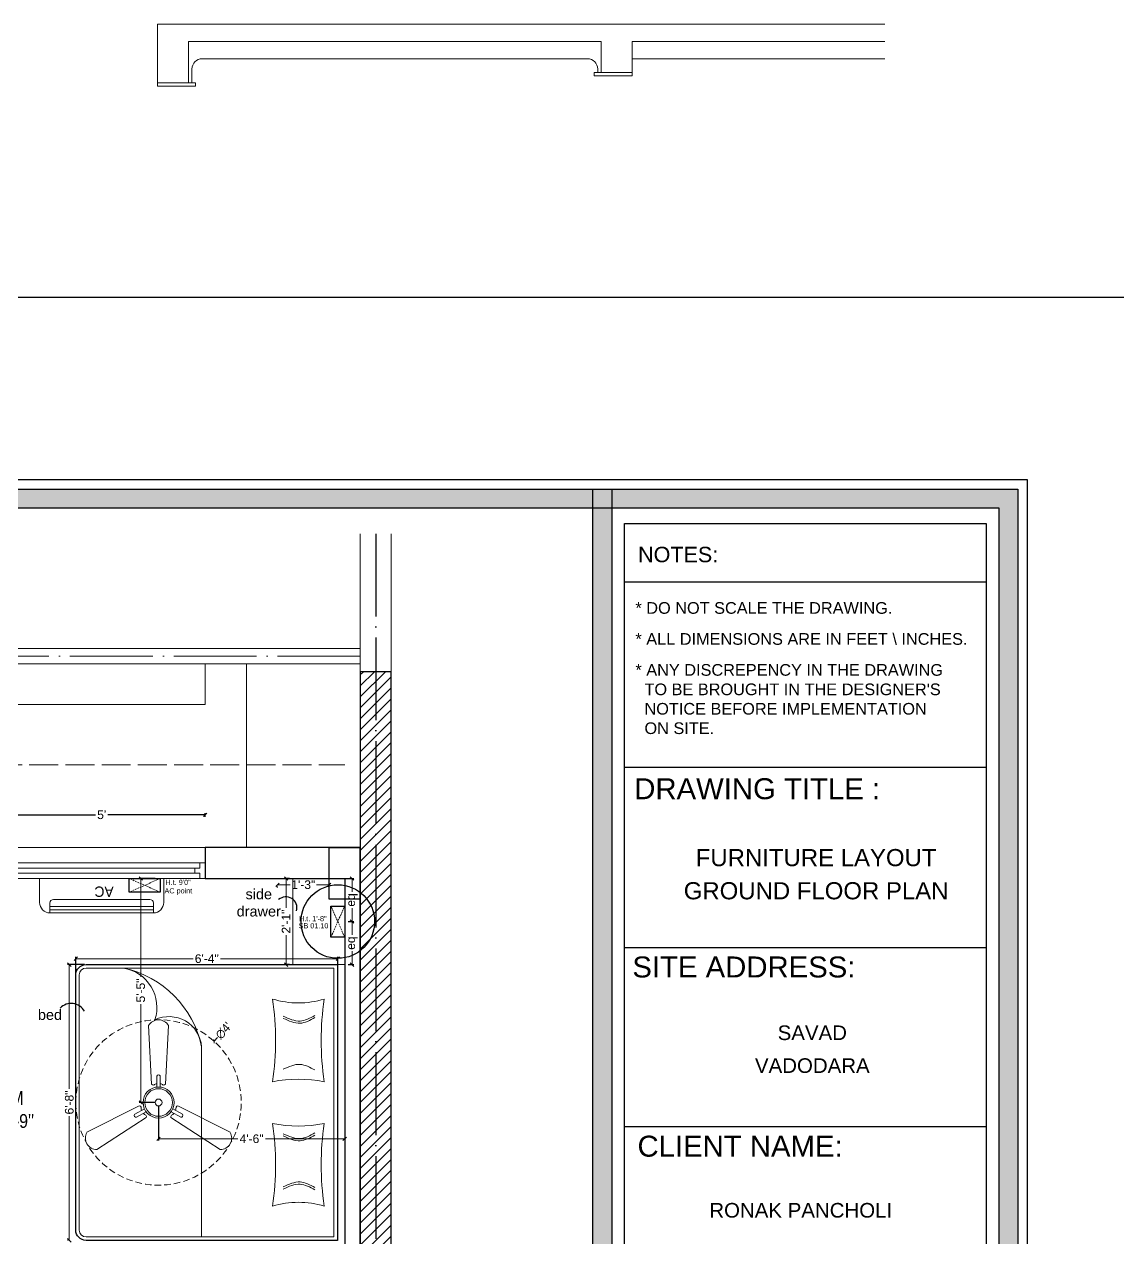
# Model space of a CAD drawing. Header units: millimetres. Extents: x 56222 to 3066687, y -650199 to -121287.
# Drawn here: x 147807.4 to 148124.7, y -177207.8 to -176855.7 of the extents above; entities that cross this region are included whole.
import ezdxf
from ezdxf.enums import TextEntityAlignment as Align

# ---------------------------------------------------------------- set-up
doc = ezdxf.new("R2010")
doc.units = ezdxf.units.MM
doc.header["$MEASUREMENT"] = 0
doc.header["$PDMODE"] = 35
for name, pattern in [('ACAD_ISO02W100', [15, 12, -3]), ('ACAD_ISO04W100', [30, 24, -3, 0, -3]), ('DASHED', [0.75, 0.5, -0.25]), ('DASHED2', [0.375, 0.25, -0.125])]:
    doc.linetypes.add(name, pattern=pattern)
doc.layers.get('Defpoints').update_dxf_attribs({"color": 220})
for name, color, linetype, lineweight in [('COLUMN', 1, 'Continuous', 30), ('dim05', 1, 'Continuous', 13), ('el', 7, 'Continuous', 20), ('ELEC-wires', 1, 'DASHED2', 13), ('Electrical', 84, 'Continuous', 30), ('FIRST FLOOR ( TEXT )', 7, 'Continuous', 9), ('FURNITURE', 32, 'Continuous', 9), ('GROUND FLOOR', 7, 'Continuous', 9), ('GROUND FLOOR  ( HATCH )', 251, 'Continuous', 9), ('GROUND FLOOR  ( PLINE )', 251, 'Continuous', 30), ('Labelling', 1, 'Continuous', 25), ('NAME PLATE', 7, 'Continuous', 25), ('SECOND FLOOR ( DW_RAIL )', 7, 'Continuous', 9), ('Text', 7, 'Continuous', 15), ('wall', 7, 'Continuous', 30), ('X_PLOT', 1, 'Continuous', 9), ('XX~SLAB ( BEAM )~ ( DIM )', 7, 'Continuous', 9)]:
    doc.layers.add(name, color=color, linetype=linetype, lineweight=lineweight)
doc.styles.add('Arial', font='arial.ttf')
doc.styles.add('century g', font='GOTHIC.TTF')
doc.styles.add('KATHA', font='swissc.ttf')
doc.styles.get("Standard").update_dxf_attribs({"font": 'arial.ttf', "height": 6})
doc.styles.add('style4', font='ARIALN.TTF')
doc.styles.add('TEXT', font='eurr____.ttf')
doc.dimstyles.new('Archana', dxfattribs={"dimtxt": 2, "dimasz": 0.75, "dimexe": 0.5, "dimexo": 0.5, "dimgap": 0, "dimtad": 0, "dimzin": 0, "dimdsep": 46, "dimlunit": 4, "dimtxsty": 'century g', "dimblk": 'OBLIQUE', "dimcen": 0, "dimdle": 1, "dimclrd": 256, "dimclre": 256, "dimclrt": 256, "dimadec": 0, "dimazin": 0, "dimtfac": 1, "dimtofl": 0, "dimtmove": 1, "dimatfit": 3, "dimfxl": 1, "dimfxlon": 1, "dimtolj": 1, "dimtzin": 0, "dimlwd": -1, "dimlwe": -1, "dimarcsym": 0})
doc.dimstyles.new('ISO-25', dxfattribs={"dimtxt": 2.5, "dimasz": 1, "dimexe": 0.5, "dimexo": 1, "dimtad": 0, "dimdec": 1, "dimlunit": 4, "dimtxsty": 'Standard', "dimblk": 'OBLIQUE', "dimcen": 2.5, "dimclrd": 1, "dimclre": 1, "dimclrt": 5, "dimadec": 0, "dimazin": 0, "dimtfac": 1, "dimtdec": 1, "dimtmove": 0, "dimatfit": 3, "dimfxl": 1, "dimlwd": -1, "dimarcsym": 0})

# ---------------------------------------------------------------- blocks, each defined once
blk = doc.blocks.new('LAYOUT FILE')
at = {"layer": 'NAME PLATE', "true_color": 0xd39e00}
h = blk.add_hatch(color=42, dxfattribs=at)
h.paths.add_polyline_path([(3346889.83, -513806.18), (3346889.83, -514260.7), (3347535.56, -514260.7), (3347535.56, -513806.18)])
h.paths.add_polyline_path([(3346894.36, -513810.71), (3347531.03, -513810.71), (3347531.03, -514256.17), (3346894.36, -514256.17)], flags=16)
blk.add_hatch(color=42, dxfattribs=at).paths.add_polyline_path([(3347433.6, -514256.17), (3347438.13, -514256.17), (3347438.13, -513806.18), (3347433.6, -513806.18)])
at = {"layer": 'NAME PLATE', "color": 42, "true_color": 0xd39e00}
for p, q in [((3347527.96, -513828.55), (3347441.2, -513828.55)), ((3347527.96, -513872.99), (3347441.2, -513872.99)), ((3347527.96, -513916.26), (3347441.2, -513916.26)), ((3347527.96, -513959.27), (3347441.2, -513959.27))]:
    blk.add_line(p, q, dxfattribs=at)
for points in [[(3346887.56, -513803.91), (3347537.83, -513803.91), (3347537.83, -514262.96), (3346887.56, -514262.96)], [(3346889.83, -513806.18), (3347535.56, -513806.18), (3347535.56, -514260.7), (3346889.83, -514260.7)], [(3347433.6, -514256.17), (3347433.6, -513806.18), (3347438.13, -513806.18), (3347438.13, -514256.17)], [(3346894.36, -513810.71), (3347531.03, -513810.71), (3347531.03, -514256.17), (3346894.36, -514256.17)], [(3347441.2, -514252.44), (3347441.2, -513814.44), (3347527.96, -513814.44), (3347527.96, -514252.44)]]:
    blk.add_lwpolyline(points, close=True, dxfattribs=at)
at = {"layer": 'NAME PLATE', "style": 'Arial'}
for s, height, p in [('NOTES:', 3.699, (3347454.07, -513823.73)), ('DRAWING TITLE : ', 5.0338, (3347474.01, -513880.61)), ('SITE ADDRESS:', 5.0338, (3347469.85, -513923.39)), ('CLIENT NAME:', 5.0338, (3347468.93, -513966.4))]:
    blk.add_text(s, height=height, dxfattribs=at).set_placement(p, align=Align.CENTER)
at = {"layer": 'NAME PLATE', "char_height": 2.7974, "width": 108.0765, "attachment_point": 1, "style": 'Arial'}
for s, insert in [('* DO NOT SCALE THE DRAWING.', (3347443.82, -513833.31, 0)), ('* ALL DIMENSIONS ARE IN FEET \\\\ INCHES.', (3347443.82, -513840.75, 0)), ("* ANY DISCREPENCY IN THE DRAWING \\P  TO BE BROUGHT IN THE DESIGNER'S\\P  NOTICE BEFORE IMPLEMENTATION \\P  ON SITE.", (3347443.82, -513848.18, 0))]:
    blk.add_mtext(s, dxfattribs=dict(at, insert=insert))
blk = doc.blocks.new('_Oblique')
at = {"layer": 'wall', "color": 0, "lineweight": -2}
blk.add_line((-0.5, -0.5), (0.5, 0.5), dxfattribs=at)
blk = doc.blocks.new('*D483')
at = {"layer": 'Defpoints', "color": 0, "transparency": 16777216}
for p in [(147898.4, -177126.83), (147822.36, -177134.01), (147898.4, -177134.01)]:
    blk.add_point(p, dxfattribs=at)
at = {"layer": 'dim05', "color": 1, "linetype": 'Continuous', "lineweight": -2, "transparency": 16777216}
for p, q in [((147822.36, -177133.01), (147822.36, -177126.33)), ((147898.4, -177133.01), (147898.4, -177126.33))]:
    blk.add_line(p, q, dxfattribs=at)
at = {"layer": 'dim05', "color": 1, "linetype": 'Continuous', "transparency": 16777216}
for p, q in [((147822.36, -177126.83), (147856.42, -177126.83)), ((147898.4, -177126.83), (147864.33, -177126.83))]:
    blk.add_line(p, q, dxfattribs=at)
at = {"layer": 'dim05', "color": 1, "transparency": 16777216, "rotation": 180}
blk.add_blockref('_Oblique', (147822.36, -177126.83), dxfattribs=at)
at = {"layer": 'dim05', "color": 1, "transparency": 16777216}
blk.add_blockref('_Oblique', (147898.4, -177126.83), dxfattribs=at)
at = {"layer": 'dim05', "color": 5, "lineweight": 25, "transparency": 16777216, "insert": (147860.38, -177126.83), "char_height": 2.5, "attachment_point": 5, "style": 'Arial'}
blk.add_mtext('6\'-4"', dxfattribs=at)
blk = doc.blocks.new('*D484')
at = {"layer": 'Defpoints', "color": 0, "transparency": 16777216}
for p in [(147825.89, -177128.55), (147820.5, -177208.54), (147821.18, -177208.54)]:
    blk.add_point(p, dxfattribs=at)
at = {"layer": 'dim05', "color": 1, "linetype": 'Continuous', "lineweight": -2, "transparency": 16777216}
for p, q in [((147824.89, -177128.55), (147820, -177128.55)), ((147820.18, -177208.54), (147820, -177208.54))]:
    blk.add_line(p, q, dxfattribs=at)
at = {"layer": 'dim05', "color": 1, "linetype": 'Continuous', "transparency": 16777216}
for p, q in [((147820.5, -177128.55), (147820.5, -177164.59)), ((147820.5, -177208.54), (147820.5, -177172.5))]:
    blk.add_line(p, q, dxfattribs=at)
at = {"layer": 'dim05', "color": 1, "transparency": 16777216}
for p, rotation in [((147820.5, -177128.55), 90), ((147820.5, -177208.54), 270)]:
    blk.add_blockref('_Oblique', p, dxfattribs=dict(at, rotation=rotation))
at = {"layer": 'dim05', "color": 5, "lineweight": 25, "transparency": 16777216, "insert": (147820.5, -177168.55), "char_height": 2.5, "attachment_point": 5, "rotation": 90, "style": 'Arial'}
blk.add_mtext('6\'-8"', dxfattribs=at)
blk = doc.blocks.new('*D485')
at = {"layer": 'Defpoints', "color": 0, "transparency": 16777216}
for p in [(147885.39, -177103.54), (147883.39, -177128.55), (147885.39, -177128.55)]:
    blk.add_point(p, dxfattribs=at)
at = {"layer": 'dim05', "color": 1, "linetype": 'Continuous', "lineweight": -2, "transparency": 16777216}
for p, q in [((147884.39, -177103.54), (147882.89, -177103.54)), ((147884.39, -177128.55), (147882.89, -177128.55))]:
    blk.add_line(p, q, dxfattribs=at)
at = {"layer": 'dim05', "color": 1, "linetype": 'Continuous', "transparency": 16777216}
for p, q in [((147883.39, -177103.54), (147883.39, -177112.08)), ((147883.39, -177128.55), (147883.39, -177120.02))]:
    blk.add_line(p, q, dxfattribs=at)
at = {"layer": 'dim05', "color": 1, "transparency": 16777216}
for p, rotation in [((147883.39, -177103.54), 90), ((147883.39, -177128.55), 270)]:
    blk.add_blockref('_Oblique', p, dxfattribs=dict(at, rotation=rotation))
at = {"layer": 'dim05', "color": 5, "lineweight": 25, "transparency": 16777216, "insert": (147883.39, -177116.05), "char_height": 2.5, "attachment_point": 5, "rotation": 90, "style": 'Arial'}
blk.add_mtext('2\'-1"', dxfattribs=at)
blk = doc.blocks.new('*D486')
at = {"layer": 'Defpoints', "color": 0, "transparency": 16777216}
for p in [(147880.89, -177105.12), (147895.89, -177105.12), (147895.89, -177105.36)]:
    blk.add_point(p, dxfattribs=at)
at = {"layer": 'dim05', "color": 1, "linetype": 'Continuous', "transparency": 16777216}
for p, q in [((147880.89, -177105.36), (147884.56, -177105.36)), ((147895.89, -177105.36), (147892.22, -177105.36))]:
    blk.add_line(p, q, dxfattribs=at)
at = {"layer": 'dim05', "color": 1, "linetype": 'Continuous', "lineweight": -2, "transparency": 16777216}
for p, q in [((147880.89, -177106.12), (147880.89, -177105.86)), ((147895.89, -177106.12), (147895.89, -177105.86))]:
    blk.add_line(p, q, dxfattribs=at)
at = {"layer": 'dim05', "color": 1, "transparency": 16777216, "rotation": 180}
blk.add_blockref('_Oblique', (147880.89, -177105.36), dxfattribs=at)
at = {"layer": 'dim05', "color": 1, "transparency": 16777216}
blk.add_blockref('_Oblique', (147895.89, -177105.36), dxfattribs=at)
at = {"layer": 'dim05', "color": 5, "lineweight": 25, "transparency": 16777216, "insert": (147888.39, -177105.36), "char_height": 2.5, "attachment_point": 5, "style": 'Arial'}
blk.add_mtext('1\'-3"', dxfattribs=at)
blk = doc.blocks.new('*D537')
at = {"layer": 'Defpoints', "color": 0, "transparency": 16777216}
for p in [(147859.89, -177085.07), (147799.89, -177086.69), (147859.89, -177086.69)]:
    blk.add_point(p, dxfattribs=at)
at = {"layer": 'dim05', "color": 5, "linetype": 'Continuous', "lineweight": -2, "transparency": 16777216}
for p, q in [((147799.89, -177085.69), (147799.89, -177084.57)), ((147859.89, -177085.69), (147859.89, -177084.57))]:
    blk.add_line(p, q, dxfattribs=at)
at = {"layer": 'dim05', "color": 5, "linetype": 'Continuous', "lineweight": 30, "transparency": 16777216}
for p, q in [((147799.89, -177085.07), (147828.12, -177085.07)), ((147859.89, -177085.07), (147831.67, -177085.07))]:
    blk.add_line(p, q, dxfattribs=at)
at = {"layer": 'dim05', "color": 5, "lineweight": 30, "transparency": 16777216, "rotation": 180}
blk.add_blockref('_Oblique', (147799.89, -177085.07), dxfattribs=at)
at = {"layer": 'dim05', "color": 5, "lineweight": 30, "transparency": 16777216}
blk.add_blockref('_Oblique', (147859.89, -177085.07), dxfattribs=at)
at = {"layer": 'dim05', "color": 5, "lineweight": 30, "transparency": 16777216, "insert": (147829.89, -177085.07), "char_height": 2.5, "attachment_point": 5, "style": 'Arial'}
blk.add_mtext("5'", dxfattribs=at)
blk = doc.blocks.new('6616')
at = {"color": 242, "linetype": 'DASHED', "true_color": 0xcd2027}
for p, q in [((386784.79, -36915.77), (386775.78, -36911.78)), ((386784.79, -36911.78), (386775.78, -36915.77))]:
    blk.add_line(p, q, dxfattribs=at)
at = {"layer": 'ELEC-wires', "color": 5, "linetype": 'ByBlock', "lineweight": 30, "ltscale": 4}
blk.add_lwpolyline([(386775.78, -36911.78), (386784.79, -36911.78), (386784.79, -36915.77), (386775.78, -36915.77)], close=True, dxfattribs=at)
blk = doc.blocks.new('*D806')
at = {"layer": 'Defpoints', "color": 0, "transparency": 16777216}
for p in [(147898.29, -177103.54), (147900.39, -177116.05), (147902.52, -177116.05)]:
    blk.add_point(p, dxfattribs=at)
at = {"layer": 'dim05', "color": 1, "linetype": 'Continuous', "lineweight": -2, "transparency": 16777216}
for p, q in [((147899.29, -177103.54), (147903.02, -177103.54)), ((147901.39, -177116.05), (147903.02, -177116.05))]:
    blk.add_line(p, q, dxfattribs=at)
at = {"layer": 'dim05', "color": 1, "linetype": 'Continuous', "transparency": 16777216}
for p, q in [((147902.52, -177103.54), (147902.52, -177107.42)), ((147902.52, -177116.05), (147902.52, -177112.17))]:
    blk.add_line(p, q, dxfattribs=at)
at = {"layer": 'dim05', "color": 1, "transparency": 16777216}
for p, rotation in [((147902.52, -177103.54), 90), ((147902.52, -177116.05), 270)]:
    blk.add_blockref('_Oblique', p, dxfattribs=dict(at, rotation=rotation))
at = {"layer": 'dim05', "color": 5, "lineweight": 25, "transparency": 16777216, "insert": (147902.52, -177109.79), "char_height": 2.5, "attachment_point": 5, "rotation": 90, "style": 'Arial'}
blk.add_mtext('eq', dxfattribs=at)
blk = doc.blocks.new('*D807')
at = {"layer": 'Defpoints', "color": 0, "transparency": 16777216}
for p in [(147900.39, -177116.05), (147900.39, -177128.55), (147902.52, -177128.55)]:
    blk.add_point(p, dxfattribs=at)
at = {"layer": 'dim05', "color": 1, "linetype": 'Continuous', "lineweight": -2, "transparency": 16777216}
for p, q in [((147901.39, -177116.05), (147903.02, -177116.05)), ((147901.39, -177128.55), (147903.02, -177128.55))]:
    blk.add_line(p, q, dxfattribs=at)
at = {"layer": 'dim05', "color": 1, "linetype": 'Continuous', "transparency": 16777216}
for p, q in [((147902.52, -177116.05), (147902.52, -177119.92)), ((147902.52, -177128.55), (147902.52, -177124.68))]:
    blk.add_line(p, q, dxfattribs=at)
at = {"layer": 'dim05', "color": 1, "transparency": 16777216}
for p, rotation in [((147902.52, -177116.05), 90), ((147902.52, -177128.55), 270)]:
    blk.add_blockref('_Oblique', p, dxfattribs=dict(at, rotation=rotation))
at = {"layer": 'dim05', "color": 5, "lineweight": 25, "transparency": 16777216, "insert": (147902.52, -177122.3), "char_height": 2.5, "attachment_point": 5, "rotation": 90, "style": 'Arial'}
blk.add_mtext('eq', dxfattribs=at)
blk = doc.blocks.new('fan')
at = {"layer": 'Electrical', "lineweight": 15, "ltscale": 20}
for p, q in [((3300835.29, -509900.78), (3300836.47, -509923.43)), ((3300841.81, -509923.43), (3300842.99, -509900.78)), ((3300838.47, -509924.57), (3300838.47, -509920.25)), ((3300839.81, -509920.28), (3300839.81, -509924.57)), ((3300831.66, -509931.77), (3300811.45, -509942.07)), ((3300866.83, -509942.07), (3300846.62, -509931.77)), ((3300815.3, -509948.74), (3300834.33, -509936.39)), ((3300829.93, -509935.08), (3300833.64, -509932.93)), ((3300834.31, -509934.09), (3300830.57, -509936.25)), ((3300843.95, -509936.39), (3300862.98, -509948.74)), ((3300847.68, -509936.23), (3300843.97, -509934.09)), ((3300844.64, -509932.93), (3300848.38, -509935.09))]:
    blk.add_line(p, q, dxfattribs=at)
at = {"layer": 'Electrical', "linetype": 'DASHED', "lineweight": 15, "ltscale": 5}
blk.add_circle((3300839.14, -509930.53), 32, dxfattribs=at)
at = {"layer": 'Electrical', "lineweight": 15, "ltscale": 20}
for centre, major_axis, start_param, end_param in [((3300839.14, -509902.94), (3.12, 3.12), -0.272136, 1.842967), ((3300839.13, -509920.5), (0.501, 0.501), -0.465536, 1.983618), ((3300839.14, -509930.53), (4.24, -4.24), 3.14161, 9.424795), ((3300839.14, -509930.53), (3.77, -3.77), 1.749190548672175e-05, 6.283202799085073), ((3300837.1, -509923.08), (0.51, 0.51), 2.863014, 4.257784), ((3300839.14, -509926.42), (2.27, -2.27), 2.565057, 2.951308), ((3300839.14, -509926.42), (2.27, 2.27), 0.19032, 0.57657), ((3300841.18, -509923.08), (0.51, -0.51), 5.167028, 6.561799), ((3300831.67, -509932.49), (0.51, -0.51), 0.978238, 2.373008), ((3300839.14, -509930.53), (0.943, 0.943), 1.570814, 7.853999), ((3300846.61, -509932.49), (0.51, -0.51), 2.339416, 3.734186), ((3300830.46, -509935.55), (0.501, -0.501), 3.199655, 5.648809), ((3300835.59, -509932.58), (2.27, -2.27), 3.855511, 4.241762), ((3300835.59, -509932.58), (2.27, -2.27), 4.659452, 5.045703), ((3300833.71, -509936.02), (0.51, 0.51), -1.325776, 0.068994), ((3300844.57, -509936.02), (0.51, -0.51), 3.072633, 4.467404), ((3300842.69, -509932.58), (2.27, 2.27), 4.37911, 4.765361), ((3300842.69, -509932.58), (2.27, 2.27), 5.183051, 5.569301), ((3300847.83, -509935.54), (0.501, 0.501), 3.723254, 6.172408), ((3300815.25, -509944.32), (3.12, -3.12), 3.393055, 5.508159), ((3300863.03, -509944.32), (3.12, -3.12), 5.48745, 7.602554)]:
    blk.add_ellipse(centre, major_axis=major_axis, ratio=1, start_param=start_param, end_param=end_param, dxfattribs=at)
blk = doc.blocks.new('*D841')
at = {"layer": 'Defpoints', "color": 0, "transparency": 16777216}
for p in [(147846.39, -177168.55), (147900.39, -177168.55), (147900.39, -177179.08)]:
    blk.add_point(p, dxfattribs=at)
at = {"layer": 'dim05', "color": 1, "linetype": 'Continuous', "lineweight": -2, "transparency": 16777216}
for p, q in [((147846.39, -177169.55), (147846.39, -177179.58)), ((147900.39, -177169.55), (147900.39, -177179.58))]:
    blk.add_line(p, q, dxfattribs=at)
at = {"layer": 'dim05', "color": 1, "linetype": 'Continuous', "transparency": 16777216}
for p, q in [((147846.39, -177179.08), (147869.39, -177179.08)), ((147900.39, -177179.08), (147877.39, -177179.08))]:
    blk.add_line(p, q, dxfattribs=at)
at = {"layer": 'dim05', "color": 1, "transparency": 16777216, "rotation": 180}
blk.add_blockref('_Oblique', (147846.39, -177179.08), dxfattribs=at)
at = {"layer": 'dim05', "color": 1, "transparency": 16777216}
blk.add_blockref('_Oblique', (147900.39, -177179.08), dxfattribs=at)
at = {"layer": 'dim05', "color": 5, "lineweight": 25, "transparency": 16777216, "insert": (147873.39, -177179.08), "char_height": 2.5, "attachment_point": 5, "style": 'Arial'}
blk.add_mtext('4\'-6"', dxfattribs=at)
blk = doc.blocks.new('*D842')
at = {"layer": 'Defpoints', "color": 0, "transparency": 16777216}
for p in [(147841.22, -177103.54), (147846.39, -177103.54), (147846.39, -177168.55)]:
    blk.add_point(p, dxfattribs=at)
at = {"layer": 'dim05', "color": 1, "linetype": 'Continuous', "lineweight": -2, "transparency": 16777216}
for p, q in [((147845.39, -177103.54), (147840.72, -177103.54)), ((147845.39, -177168.55), (147840.72, -177168.55))]:
    blk.add_line(p, q, dxfattribs=at)
at = {"layer": 'dim05', "color": 1, "linetype": 'Continuous', "transparency": 16777216}
for p, q in [((147841.22, -177103.54), (147841.22, -177132.1)), ((147841.22, -177168.55), (147841.22, -177139.99))]:
    blk.add_line(p, q, dxfattribs=at)
at = {"layer": 'dim05', "color": 1, "transparency": 16777216}
for p, rotation in [((147841.22, -177103.54), 90), ((147841.22, -177168.55), 270)]:
    blk.add_blockref('_Oblique', p, dxfattribs=dict(at, rotation=rotation))
at = {"layer": 'dim05', "color": 5, "lineweight": 25, "transparency": 16777216, "insert": (147841.22, -177136.05), "char_height": 2.5, "attachment_point": 5, "rotation": 90, "style": 'Arial'}
blk.add_mtext('5\'-5"', dxfattribs=at)
blk = doc.blocks.new('*D850')
at = {"layer": 'Defpoints', "color": 0, "transparency": 16777216}
for p in [(147862.5, -177150.76), (147830.28, -177186.34)]:
    blk.add_point(p, dxfattribs=at)
at = {"layer": 'dim05', "transparency": 16777216}
blk.add_line((147863.51, -177149.65), (147862.5, -177150.76), dxfattribs=at)
at = {"layer": 'dim05', "transparency": 16777216, "xscale": 0.75, "yscale": 0.75, "zscale": 0.75, "rotation": 227.8301719995412}
blk.add_blockref('_Oblique', (147862.5, -177150.76), dxfattribs=at)
at = {"layer": 'dim05', "color": 5, "lineweight": 25, "transparency": 16777216, "insert": (147865.27, -177147.71), "char_height": 2.5, "attachment_point": 5, "rotation": 47.8302, "style": 'century g'}
blk.add_mtext("\\A1;∅4'", dxfattribs=at)
blk = doc.blocks.new('ac paln')
at = {"layer": 'Electrical', "lineweight": 15}
for p, q in [((389238.69, -37646.36), (389238.69, -37610.34)), ((389238.69, -37610.34), (389245.67, -37610.34)), ((389245.81, -37613.35), (389248.68, -37613.35)), ((389246.82, -37643.35), (389246.82, -37613.35)), ((389247.82, -37643.35), (389247.82, -37613.35)), ((389248.68, -37613.35), (389248.68, -37643.35)), ((389248.68, -37643.35), (389248.68, -37613.35)), ((389244.81, -37642.35), (389244.81, -37614.35)), ((389245.81, -37643.35), (389248.68, -37643.35)), ((389248.68, -37643.35), (389248.68, -37643.35)), ((389245.67, -37646.36), (389238.69, -37646.36))]:
    blk.add_line(p, q, dxfattribs=at)
for centre, start, end in [((389245.67, -37613.35), 0, 90), ((389245.67, -37643.35), 270, 0)]:
    blk.add_arc(centre, 3.01, start, end, dxfattribs=at)
at = {"layer": 'Electrical', "lineweight": 15, "extrusion": (0, 0, -1)}
for centre, start_param, end_param in [((389245.81, -37614.35), -0.785398, 0.785398), ((389245.81, -37642.35), 3.926991, 5.497787)]:
    blk.add_ellipse(centre, major_axis=(-0.71, 0.71), ratio=1, start_param=start_param, end_param=end_param, dxfattribs=at)
at = {"layer": 'Text', "style": 'TEXT'}
blk.add_text('AC', height=3, rotation=270, dxfattribs=at).set_placement((389241.02, -37624.87))

msp = doc.modelspace()

# ---------------------------------------------------------------- hatches: boundary and pattern name
at = {"layer": 'GROUND FLOOR  ( HATCH )'}
h = msp.add_hatch(dxfattribs=at)
h.set_pattern_fill('ANSI31', color=6, scale=18, style=0)
h.set_pattern_definition([(45, (31373.2054, -14767.8683), (-1.590990258, 1.590990258), [])])
h.paths.add_polyline_path([(147913.8913, -177043.5426), (147904.8914, -177043.5426), (147904.8914, -177387.0427), (147913.8913, -177387.0427)])

# ---------------------------------------------------------------- linework, layer by layer
at = {"layer": 'COLUMN'}
msp.add_lwpolyline([(147895.8913, -177094.5426), (147904.8913, -177094.5426), (147904.8913, -177109.5426), (147895.8913, -177109.5426)], close=True, dxfattribs=at)
at = {"layer": 'FURNITURE'}
msp.add_line((147858.8657, -177207.5509), (147858.8657, -177152.3579), dxfattribs=at)
msp.add_lwpolyline([(147900.3913, -177128.5509), (147885.3913, -177128.5509), (147885.3913, -177103.5426), (147900.3913, -177103.5426)], close=True, dxfattribs=at)
at = {"layer": 'FURNITURE', "lineweight": 30}
msp.add_lwpolyline([(147822.3617, -177205.5509), (147822.3617, -177131.5509, -0.41421356), (147825.3617, -177128.5509), (147898.2924, -177128.5509), (147898.2924, -177208.5509), (147825.3617, -177208.5509, -0.41421356)], format="xyb", close=True, dxfattribs=at)
at = {"layer": 'FURNITURE'}
for points in [[(147823.3617, -177205.5509), (147823.3617, -177131.5509, -0.41421356), (147825.3617, -177129.5509), (147897.2924, -177129.5509), (147897.2924, -177207.5509), (147825.3617, -177207.5509, -0.41421356)], [(147845.3445, -177144.5619, -0.52796512), (147858.8657, -177152.3579, 0.29648943), (147836.223, -177129.5509, -0.4593765), (147845.3445, -177144.5619)]]:
    msp.add_lwpolyline(points, format="xyb", close=True, dxfattribs=at)
at = {"layer": 'FURNITURE', "elevation": -0.0053}
for points in [[(147879.4715, -177162.5419, -0.10058607), (147894.4715, -177162.5419, -0.07572579), (147894.4715, -177138.5419, -0.14896716), (147879.4715, -177138.5419, -0.0741156)], [(147879.4715, -177174.6229, 0.10058607), (147894.4715, -177174.6229, 0.07572579), (147894.4715, -177198.6229, 0.14896716), (147879.4715, -177198.6229, 0.0741156)]]:
    msp.add_lwpolyline(points, format="xyb", close=True, dxfattribs=at)
at = {"layer": 'FURNITURE'}
for points in [[(147891.7332, -177143.2837, -0.0053), (147890.3161, -177144.0557, -0.0053), (147887.3225, -177145.6865, -0.0053), (147884.2058, -177144.2459, -0.0053), (147882.5644, -177143.4871, -0.0053)], [(147891.7332, -177143.9285, -0.0053), (147890.3161, -177144.7004, -0.0053), (147887.3225, -177146.3313, -0.0053), (147884.2058, -177144.8906, -0.0053), (147882.5644, -177144.1319, -0.0053)], [(147891.7332, -177159.1195, -0.0053), (147890.3161, -177158.3475, -0.0053), (147887.3225, -177156.7167, -0.0053), (147884.2058, -177158.1573, -0.0053), (147882.5644, -177158.916, -0.0053)], [(147891.7332, -177177.4006, -0.0053), (147890.3161, -177178.1726, -0.0053), (147887.3225, -177179.8034, -0.0053), (147884.2058, -177178.3628, -0.0053), (147882.5644, -177177.604, -0.0053)], [(147891.7332, -177178.0454, -0.0053), (147890.3161, -177178.8173, -0.0053), (147887.3225, -177180.4482, -0.0053), (147884.2058, -177179.0075, -0.0053), (147882.5644, -177178.2488, -0.0053)], [(147891.7332, -177193.2364, -0.0053), (147890.3161, -177192.4644, -0.0053), (147887.3225, -177190.8336, -0.0053), (147884.2058, -177192.2742, -0.0053), (147882.5644, -177193.0329, -0.0053)], [(147891.7332, -177193.8812, -0.0053), (147890.3161, -177193.1092, -0.0053), (147887.3225, -177191.4783, -0.0053), (147884.2058, -177192.919, -0.0053), (147882.5644, -177193.6777, -0.0053)]]:
    msp.add_open_spline(points, degree=3, knots=[0, 0, 0, 0, 4.57791705, 9.67113696, 9.67113696, 9.67113696, 9.67113696], dxfattribs=at)
at = {"layer": 'GROUND FLOOR'}
for p, q in [((147904.8913, -177003.4938), (147904.8913, -177524.4266)), ((147904.8914, -177003.4938), (147904.8914, -177094.5426)), ((147913.8914, -177003.4938), (147913.8914, -177524.4266)), ((147404.6413, -177036.7926), (147904.8913, -177036.7926)), ((147409.1413, -177041.2926), (147904.8913, -177041.2926)), ((147904.8913, -177094.5426), (147504.3913, -177094.5426)), ((147859.8913, -177094.5426), (147859.8913, -177103.5426)), ((147895.8913, -177103.5426), (147745.8913, -177103.5426))]:
    msp.add_line(p, q, dxfattribs=at)
at = {"layer": 'GROUND FLOOR', "color": 1, "linetype": 'ACAD_ISO04W100'}
msp.add_line((147909.3914, -177003.4938), (147909.3914, -177387.0426), dxfattribs=at)
msp.add_lwpolyline([(147904.8913, -177039.0426), (147406.8913, -177039.0426), (147406.8913, -177501.5426), (147904.8913, -177501.5426)], dxfattribs=at)
at = {"layer": 'GROUND FLOOR', "color": 6, "lineweight": 30}
msp.add_lwpolyline([(147913.8913, -177043.5426), (147904.8914, -177043.5426), (147904.8914, -177387.0427), (147913.8913, -177387.0427)], close=True, dxfattribs=at)
at = {"layer": 'GROUND FLOOR', "linetype": 'ACAD_ISO02W100', "ltscale": 0.7}
msp.add_lwpolyline([(147504.3913, -177070.5426), (147900.3913, -177070.5426)], dxfattribs=at)
at = {"layer": 'GROUND FLOOR  ( PLINE )'}
msp.add_lwpolyline([(147904.8913, -177094.5426), (147859.8913, -177094.5426), (147859.8913, -177103.5426), (147900.3913, -177103.5426), (147900.3913, -177232.5426), (147864.3953, -177232.5413), (147864.3953, -177237.0413), (147895.8913, -177237.0426), (147895.8913, -177364.5426), (147862.8913, -177364.5426), (147862.8913, -177369.0426), (147895.8913, -177369.0426), (147895.8913, -177387.0426), (147904.8913, -177387.0426)], close=True, dxfattribs=at)
at = {"layer": 'Labelling', "color": 1}
for centre, radius, start, end in [((147883.3376, -177112.0847, 0.0693), 3.2019, 344.948563, 130.983818), ((147821.0179, -177144.2398, -0.0704), 4.4297, 29.005428, 136.198697)]:
    msp.add_arc(centre, radius, start, end, dxfattribs=at)
at = {"layer": 'SECOND FLOOR ( DW_RAIL )', "color": 3}
msp.add_lwpolyline([(147859.8913, -177099.0426), (147858.3913, -177099.0426), (147858.3913, -177100.5426), (147856.8913, -177100.5426), (147856.8913, -177102.0426), (147802.8913, -177102.0426), (147802.8913, -177100.5426), (147801.3913, -177100.5426), (147801.3913, -177099.0426), (147799.8913, -177099.0426), (147799.8913, -177103.5426), (147801.3913, -177103.5426), (147801.3913, -177102.0426), (147802.8913, -177102.0426), (147802.8913, -177100.5426), (147856.8913, -177100.5426), (147856.8913, -177102.0426), (147858.3913, -177102.0426), (147858.3913, -177103.5426), (147859.8913, -177103.5426), (147859.8913, -177099.0426), (147799.8913, -177099.0426), (147799.8913, -177103.5426), (147859.8913, -177103.5426)], close=True, dxfattribs=at)
at = {"layer": 'X_PLOT', "linetype": 'ACAD_ISO04W100', "lineweight": 30}
msp.add_line((147909.3913, -177003.4938), (147909.3913, -177499.2926), dxfattribs=at)
at = {"layer": 'XX~SLAB ( BEAM )~ ( DIM )'}
for p, q in [((147846.0745, -176855.6717), (148057.1424, -176855.6717)), ((147846.0745, -176855.6717), (147846.0745, -176872.6717)), ((147855.0745, -176860.6717), (147974.8113, -176860.6717)), ((147855.0745, -176872.6717), (147855.0745, -176860.6717)), ((147974.8113, -176860.6717), (147974.8113, -176869.6717)), ((147983.8113, -176869.6717), (147983.8113, -176860.6717)), ((147983.8113, -176860.6717), (148057.1424, -176860.6717)), ((147859.0745, -176865.6717), (147970.8113, -176865.6717)), ((147983.8113, -176865.6717), (148057.1424, -176865.6717)), ((147856.0745, -176872.6717), (147856.0745, -176868.6717)), ((147972.8113, -176869.6717), (147983.8113, -176869.6717)), ((147972.8113, -176869.6717), (147972.8113, -176870.6717)), ((147973.8113, -176868.6717), (147973.8113, -176869.6717)), ((147974.8113, -176869.6717), (147983.8113, -176869.6717)), ((147983.8113, -176869.6717), (147983.8113, -176870.6717)), ((147846.0745, -176872.6717), (147855.0745, -176872.6717)), ((147846.0745, -176872.6717), (147846.0745, -176873.6717)), ((147846.0745, -176873.6717), (147857.0745, -176873.6717)), ((147855.0745, -176872.6717), (147857.0745, -176872.6717)), ((147857.0745, -176872.6717), (147857.0745, -176873.6717)), ((147972.8113, -176870.6717), (147983.8113, -176870.6717))]:
    msp.add_line(p, q, dxfattribs=at)
at = {"layer": 'XX~SLAB ( BEAM )~ ( DIM )', "color": 244, "lineweight": 30, "true_color": 0x991b1e}
msp.add_lwpolyline([(150032.5975, -176934.95), (147249.7124, -176934.95), (147249.7124, -177588.0074), (150032.5975, -177588.0074)], close=True, dxfattribs=at)
at = {"layer": 'XX~SLAB ( BEAM )~ ( DIM )'}
for points in [[(147859.8913, -177041.2926), (147799.8913, -177041.2926), (147799.8913, -177053.0594), (147859.8913, -177053.0594)], [(147871.8913, -177094.5426), (147904.8913, -177094.5426), (147904.8913, -177041.2926), (147871.8913, -177041.2926)]]:
    msp.add_lwpolyline(points, close=True, dxfattribs=at)
at = {"layer": 'XX~SLAB ( BEAM )~ ( DIM )', "color": 242, "lineweight": 30, "true_color": 0xcd2027}
msp.add_circle((147898.3979, -177116.0468), 10.6689, dxfattribs=at)
at = {"layer": 'XX~SLAB ( BEAM )~ ( DIM )'}
for centre, start, end in [((147859.0745, -176868.6717), 90, 180), ((147970.8113, -176868.6717), 360, 90)]:
    msp.add_arc(centre, 3, start, end, dxfattribs=at)

# ---------------------------------------------------------------- block references
at = {"layer": 'dim05', "color": 1, "lineweight": 35, "xscale": -0.7500069902881101, "yscale": 0.7500069902881101, "zscale": 0.7500069902881101}
msp.add_blockref('fan', (2623498.8204, 205282.9099), dxfattribs=at)
at = {"layer": 'el', "color": 18, "true_color": 0x000000, "rotation": 270}
msp.add_blockref('ac paln', (185458.2413, 212135.1453), dxfattribs=at)
at = {"layer": 'el', "color": 1}
msp.add_blockref('6616', (-238937.9058, -140191.7589), dxfattribs=at)
at = {"layer": 'el', "color": 1, "rotation": 270}
msp.add_blockref('6616', (184812.1751, 209664.2405), dxfattribs=at)
at = {"layer": 'NAME PLATE', "lineweight": 0, "xscale": 1.209046105522275, "yscale": 1.209046105522275, "zscale": 1.209046105522275}
msp.add_blockref('LAYOUT FILE', (-3899229.1641, 444224.8067, 0.1256), dxfattribs=at)

# ---------------------------------------------------------------- texts
at = {"layer": 'Electrical', "color": 240, "true_color": 0xed1f24, "transparency": 33554687}
for s, p in [('H.t. 9\'0"', (147848.4088, -177105.4068)), ('H.t. 1\'-8"', (147887.1348, -177115.9481))]:
    msp.add_text(s, height=1.5, dxfattribs=at).set_placement(p)
at = {"layer": 'Electrical', "color": 5, "transparency": 33554687}
for s, p in [('AC point', (147848.1269, -177107.877)), ('SB 01.10', (147887.0362, -177118.0119))]:
    msp.add_text(s, height=1.5, dxfattribs=at).set_placement(p)
at = {"layer": 'FIRST FLOOR ( TEXT )', "insert": (147794.7696, -177167.2742), "char_height": 4, "attachment_point": 5, "style": 'KATHA'}
msp.add_mtext("PARENTS \\PBED ROOM\\P12'-11'' x 10'-9''", dxfattribs=at)
at = {"layer": 'Labelling', "color": 1, "char_height": 3, "width": 33.454272, "attachment_point": 5, "style": 'style4'}
for s, insert in [('\\A1;{\\fArial|b0|i0|c0|p34;side \\Pdrawer}', (147875.4661, -177110.5926, -0.0006)), ('\\A1;\\pxql;{\\fArial|b0|i0|c0|p34;bed}', (147828.112, -177143.1111, -0.0704))]:
    msp.add_mtext(s, dxfattribs=dict(at, insert=insert))
at = {"layer": 'NAME PLATE', "style": 'Arial'}
for s, height, p in [('FURNITURE LAYOUT', 4.972924, (148037.1734, -177099.9737, 0.1256)), ('GROUND FLOOR PLAN', 4.972924, (148037.1734, -177109.5895, 0.1256)), (' SAVAD ', 4.24568, (148036.0712, -177150.4369, 0.1256)), ('VADODARA', 4.24568, (148036.0712, -177159.9685, 0.1256)), ('RONAK PANCHOLI    ', 4.245682, (148036.0092, -177201.9497, 0.1256))]:
    msp.add_text(s, height=height, dxfattribs=at).set_placement(p, align=Align.CENTER)

# ---------------------------------------------------------------- dimensions: what is measured, and where the dimension line sits
at = {"layer": 'dim05', "color": 27, "lineweight": 30, "true_color": 0x7d5120}
dim = msp.add_linear_dim(base=(147859.8913, -177085.0706), p1=(147799.8913, -177086.691), p2=(147859.8913, -177086.691), dimstyle='ISO-25', override={"dimtxsty": 'Arial', "dimclrd": 5, "dimclre": 5, "dimtmove": 1, "dimlwd": 30}, dxfattribs=at)
dim.commit()
dim.dimension.update_dxf_attribs({"geometry": '*D537', "text_midpoint": (147829.8913, -177085.0706)})
at = {"layer": 'dim05', "color": 27, "lineweight": 25, "true_color": 0x7d5120}
for base, p1, p2, picture, middle in [((147841.2174, -177103.5426), (147846.3913, -177168.5509), (147846.3913, -177103.5426), '*D842', (147841.2174, -177136.0468)), ((147883.3914, -177128.5509), (147885.3913, -177103.5426), (147885.3913, -177128.5509), '*D485', (147883.3914, -177116.0468)), ((147820.4951, -177208.5421), (147825.8881, -177128.5509), (147821.1821, -177208.5421), '*D484', (147820.4951, -177168.5465))]:
    dim = msp.add_linear_dim(base=base, p1=p1, p2=p2, angle=90, dimstyle='ISO-25', override={"dimtxsty": 'Arial'}, dxfattribs=at)
    dim.commit()
    dim.dimension.update_dxf_attribs({"geometry": picture, "text_midpoint": middle})
for base, p1, p2, picture, middle in [((147895.8913, -177105.3556), (147880.8913, -177105.117), (147895.8913, -177105.117), '*D486', (147888.3913, -177105.3556)), ((147898.3954, -177126.8328), (147822.3617, -177134.0111), (147898.3954, -177134.0111), '*D483', (147860.3785, -177126.8328)), ((147900.3913, -177179.0769), (147846.3913, -177168.5509), (147900.3913, -177168.5509), '*D841', (147873.3913, -177179.0769))]:
    dim = msp.add_linear_dim(base=base, p1=p1, p2=p2, dimstyle='ISO-25', override={"dimtxsty": 'Arial'}, dxfattribs=at)
    dim.commit()
    dim.dimension.update_dxf_attribs({"geometry": picture, "text_midpoint": middle})
for base, p1, p2, picture, middle in [((147902.52, -177116.0468), (147898.2924, -177103.5426), (147900.3913, -177116.0468), '*D806', (147902.52, -177109.7947)), ((147902.52, -177128.5509), (147900.3913, -177116.0468), (147900.3913, -177128.5509), '*D807', (147902.52, -177122.2988))]:
    dim = msp.add_linear_dim(base=base, p1=p1, p2=p2, angle=90, text='eq', dimstyle='ISO-25', override={"dimtxsty": 'Arial'}, dxfattribs=at)
    dim.commit()
    dim.dimension.update_dxf_attribs({"geometry": picture, "text_midpoint": middle})
dim = msp.add_diameter_dim_2p(p1=(147830.2794, -177186.3387), p2=(147862.5033, -177150.7631), dimstyle='Archana', override={"dimtxt": 2.5, "dimclrt": 5}, dxfattribs=at)
dim.commit()
dim.dimension.update_dxf_attribs({"geometry": '*D850', "text_midpoint": (147865.265, -177147.7141)})

doc.saveas('drawing.dxf')
